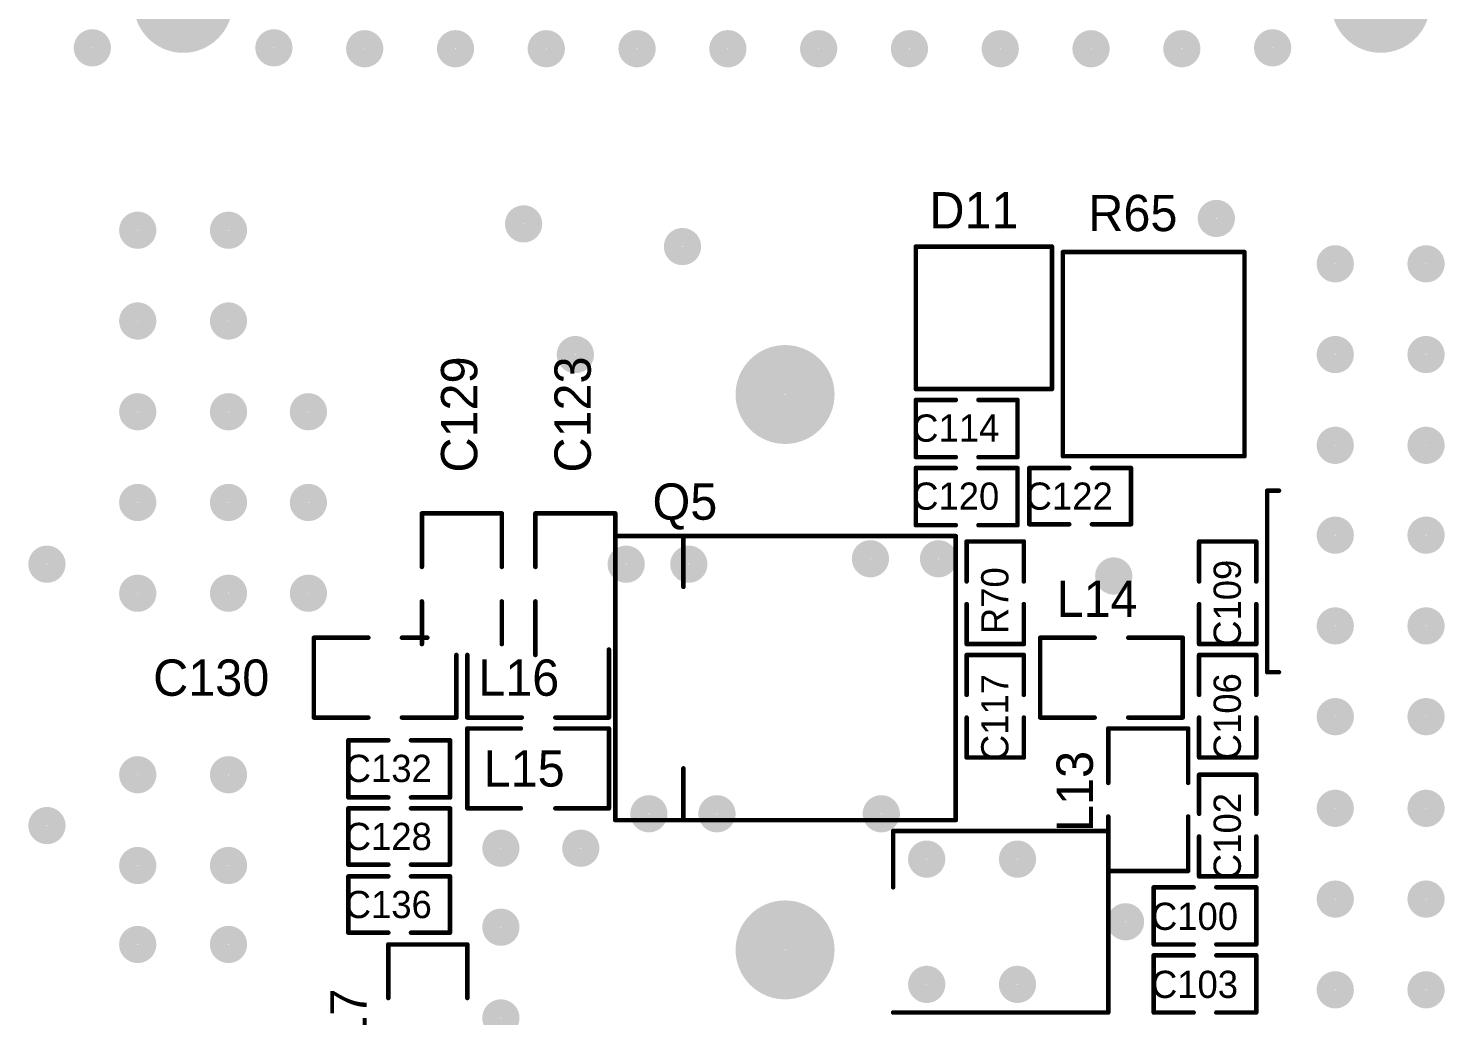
# Model space of a CAD drawing. Extents: x 3.3 to 12.8, y -4.6 to 5.5.
# Drawn here: x 9.716 to 11.277, y 1.996 to 3.085 of the extents above; entities that cross this region are included whole.
import ezdxf

# ---------------------------------------------------------------- set-up
doc = ezdxf.new("R2010")
doc.units = 0
doc.header["$MEASUREMENT"] = 0
for name, color, linetype in [('1', 5, 'CONTINUOUS'), ('12', 1, 'CONTINUOUS'), ('5', 7, 'CONTINUOUS')]:
    doc.layers.add(name, color=color, linetype=linetype)

msp = doc.modelspace()

# ---------------------------------------------------------------- linework, layer by layer
at = {"layer": '1', "const_width": 0.003}
for points in [[(10.695, 2.844), (10.695, 2.687, -1), (10.693, 2.687), (10.693, 2.844, -1), (10.695, 2.844)], [(10.694, 2.845), (10.844, 2.845, -1), (10.844, 2.843), (10.694, 2.843, -1), (10.694, 2.845)], [(10.845, 2.844), (10.845, 2.687, -1), (10.843, 2.687), (10.843, 2.844, -1), (10.845, 2.844)], [(10.855, 2.613), (10.855, 2.838, -1), (10.857, 2.838), (10.857, 2.613, -1), (10.855, 2.613)], [(10.856, 2.839), (11.056, 2.839, -1), (11.056, 2.837), (10.856, 2.837, -1), (10.856, 2.839)], [(11.055, 2.613), (11.055, 2.838, -1), (11.057, 2.838), (11.057, 2.613, -1), (11.055, 2.613)], [(10.694, 2.688), (10.844, 2.688, -1), (10.844, 2.686), (10.694, 2.686, -1), (10.694, 2.688)], [(10.695, 2.675), (10.695, 2.612, -1), (10.693, 2.612), (10.693, 2.675, -1), (10.695, 2.675)], [(10.694, 2.676), (10.738, 2.676, -1), (10.738, 2.674), (10.694, 2.674, -1), (10.694, 2.676)], [(10.806, 2.674), (10.763, 2.674, -1), (10.763, 2.676), (10.806, 2.676, -1), (10.806, 2.674)], [(10.807, 2.675), (10.807, 2.612, -1), (10.805, 2.612), (10.805, 2.675, -1), (10.807, 2.675)], [(10.694, 2.613), (10.738, 2.613, -1), (10.738, 2.611), (10.694, 2.611, -1), (10.694, 2.613)], [(10.806, 2.611), (10.763, 2.611, -1), (10.763, 2.613), (10.806, 2.613, -1), (10.806, 2.611)], [(10.856, 2.614), (11.056, 2.614, -1), (11.056, 2.612), (10.856, 2.612, -1), (10.856, 2.614)], [(10.695, 2.6), (10.695, 2.537, -1), (10.693, 2.537), (10.693, 2.6, -1), (10.695, 2.6)], [(10.694, 2.601), (10.738, 2.601, -1), (10.738, 2.599), (10.694, 2.599, -1), (10.694, 2.601)], [(10.806, 2.599), (10.763, 2.599, -1), (10.763, 2.601), (10.806, 2.601, -1), (10.806, 2.599)], [(10.807, 2.6), (10.807, 2.537, -1), (10.805, 2.537), (10.805, 2.6, -1), (10.807, 2.6)], [(10.818, 2.538), (10.818, 2.6, -1), (10.82, 2.6), (10.82, 2.538, -1), (10.818, 2.538)], [(10.819, 2.601), (10.863, 2.601, -1), (10.863, 2.599), (10.819, 2.599, -1), (10.819, 2.601)], [(10.931, 2.599), (10.888, 2.599, -1), (10.888, 2.601), (10.931, 2.601, -1), (10.931, 2.599)], [(10.93, 2.538), (10.93, 2.6, -1), (10.932, 2.6), (10.932, 2.538, -1), (10.93, 2.538)], [(11.08, 2.375), (11.08, 2.575, -1), (11.082, 2.575), (11.082, 2.375, -1), (11.08, 2.375)], [(11.094, 2.574), (11.081, 2.574, -1), (11.081, 2.576), (11.094, 2.576, -1), (11.094, 2.574)], [(10.238, 2.549), (10.15, 2.549, -1), (10.15, 2.551), (10.238, 2.551, -1), (10.238, 2.549)], [(10.151, 2.55), (10.151, 2.491, -1), (10.149, 2.491), (10.149, 2.55, -1), (10.151, 2.55)], [(10.239, 2.55), (10.239, 2.491, -1), (10.237, 2.491), (10.237, 2.55, -1), (10.239, 2.55)], [(10.363, 2.549), (10.275, 2.549, -1), (10.275, 2.551), (10.363, 2.551, -1), (10.363, 2.549)], [(10.276, 2.55), (10.276, 2.491, -1), (10.274, 2.491), (10.274, 2.55, -1), (10.276, 2.55)], [(10.364, 2.55), (10.364, 2.491, -1), (10.362, 2.491), (10.362, 2.55, -1), (10.364, 2.55)], [(10.364, 2.525), (10.364, 2.212, -1), (10.362, 2.212), (10.362, 2.525, -1), (10.364, 2.525)], [(10.738, 2.524), (10.363, 2.524, -1), (10.363, 2.526), (10.738, 2.526, -1), (10.738, 2.524)], [(10.439, 2.525), (10.439, 2.469, -1), (10.437, 2.469), (10.437, 2.525, -1), (10.439, 2.525)], [(10.694, 2.538), (10.738, 2.538, -1), (10.738, 2.536), (10.694, 2.536, -1), (10.694, 2.538)], [(10.739, 2.525), (10.739, 2.212, -1), (10.737, 2.212), (10.737, 2.525, -1), (10.739, 2.525)], [(10.806, 2.536), (10.763, 2.536, -1), (10.763, 2.538), (10.806, 2.538, -1), (10.806, 2.536)], [(10.819, 2.539), (10.863, 2.539, -1), (10.863, 2.537), (10.819, 2.537, -1), (10.819, 2.539)], [(10.931, 2.537), (10.888, 2.537, -1), (10.888, 2.539), (10.931, 2.539, -1), (10.931, 2.537)], [(10.75, 2.52), (10.813, 2.52, -1), (10.813, 2.518), (10.75, 2.518, -1), (10.75, 2.52)], [(10.751, 2.519), (10.751, 2.475, -1), (10.749, 2.475), (10.749, 2.519, -1), (10.751, 2.519)], [(10.814, 2.519), (10.814, 2.475, -1), (10.812, 2.475), (10.812, 2.519, -1), (10.814, 2.519)], [(11.069, 2.518), (11.006, 2.518, -1), (11.006, 2.52), (11.069, 2.52, -1), (11.069, 2.518)], [(11.007, 2.519), (11.007, 2.475, -1), (11.005, 2.475), (11.005, 2.519, -1), (11.007, 2.519)], [(11.07, 2.519), (11.07, 2.475, -1), (11.068, 2.475), (11.068, 2.519, -1), (11.07, 2.519)], [(10.151, 2.453), (10.151, 2.406, -1), (10.149, 2.406), (10.149, 2.453, -1), (10.151, 2.453)], [(10.239, 2.453), (10.239, 2.406, -1), (10.237, 2.406), (10.237, 2.453, -1), (10.239, 2.453)], [(10.274, 2.394), (10.274, 2.453, -1), (10.276, 2.453), (10.276, 2.394, -1), (10.274, 2.394)], [(10.362, 2.394), (10.362, 2.453, -1), (10.364, 2.453), (10.364, 2.394, -1), (10.362, 2.394)], [(10.749, 2.406), (10.749, 2.45, -1), (10.751, 2.45), (10.751, 2.406, -1), (10.749, 2.406)], [(10.812, 2.406), (10.812, 2.45, -1), (10.814, 2.45), (10.814, 2.406, -1), (10.812, 2.406)], [(11.005, 2.406), (11.005, 2.45, -1), (11.007, 2.45), (11.007, 2.406, -1), (11.005, 2.406)], [(11.068, 2.406), (11.068, 2.45, -1), (11.07, 2.45), (11.07, 2.406, -1), (11.068, 2.406)], [(10.032, 2.413), (10.032, 2.325, -1), (10.03, 2.325), (10.03, 2.413, -1), (10.032, 2.413)], [(10.031, 2.414), (10.091, 2.414, -1), (10.091, 2.412), (10.031, 2.412, -1), (10.031, 2.414)], [(10.156, 2.412), (10.128, 2.412, -1), (10.128, 2.414), (10.156, 2.414, -1), (10.156, 2.412)], [(10.15, 2.407), (10.15, 2.407, -1), (10.15, 2.405), (10.15, 2.405, -1), (10.15, 2.407)], [(10.238, 2.407), (10.238, 2.407, -1), (10.238, 2.405), (10.238, 2.405, -1), (10.238, 2.407)], [(10.355, 2.325), (10.355, 2.4, -1), (10.357, 2.4), (10.357, 2.325, -1), (10.355, 2.325)], [(10.75, 2.407), (10.813, 2.407, -1), (10.813, 2.405), (10.75, 2.405, -1), (10.75, 2.407)], [(10.832, 2.413), (10.832, 2.325, -1), (10.83, 2.325), (10.83, 2.413, -1), (10.832, 2.413)], [(10.831, 2.414), (10.891, 2.414, -1), (10.891, 2.412), (10.831, 2.412, -1), (10.831, 2.414)], [(10.988, 2.412), (10.928, 2.412, -1), (10.928, 2.414), (10.988, 2.414, -1), (10.988, 2.412)], [(10.989, 2.413), (10.989, 2.325, -1), (10.987, 2.325), (10.987, 2.413, -1), (10.989, 2.413)], [(11.069, 2.405), (11.006, 2.405, -1), (11.006, 2.407), (11.069, 2.407, -1), (11.069, 2.405)], [(10.187, 2.325), (10.187, 2.394, -1), (10.189, 2.394), (10.189, 2.325, -1), (10.187, 2.325)], [(10.201, 2.394), (10.201, 2.325, -1), (10.199, 2.325), (10.199, 2.394, -1), (10.201, 2.394)], [(10.749, 2.35), (10.749, 2.394, -1), (10.751, 2.394), (10.751, 2.35, -1), (10.749, 2.35)], [(10.75, 2.395), (10.813, 2.395, -1), (10.813, 2.393), (10.75, 2.393, -1), (10.75, 2.395)], [(10.812, 2.35), (10.812, 2.394, -1), (10.814, 2.394), (10.814, 2.35, -1), (10.812, 2.35)], [(11.069, 2.393), (11.006, 2.393, -1), (11.006, 2.395), (11.069, 2.395, -1), (11.069, 2.393)], [(11.007, 2.394), (11.007, 2.35, -1), (11.005, 2.35), (11.005, 2.394, -1), (11.007, 2.394)], [(11.07, 2.394), (11.07, 2.35, -1), (11.068, 2.35), (11.068, 2.394, -1), (11.07, 2.394)], [(11.094, 2.374), (11.081, 2.374, -1), (11.081, 2.376), (11.094, 2.376, -1), (11.094, 2.374)], [(10.031, 2.326), (10.091, 2.326, -1), (10.091, 2.324), (10.031, 2.324, -1), (10.031, 2.326)], [(10.188, 2.324), (10.128, 2.324, -1), (10.128, 2.326), (10.188, 2.326, -1), (10.188, 2.324)], [(10.2, 2.326), (10.26, 2.326, -1), (10.26, 2.324), (10.2, 2.324, -1), (10.2, 2.326)], [(10.297, 2.326), (10.356, 2.326, -1), (10.356, 2.324), (10.297, 2.324, -1), (10.297, 2.326)], [(10.749, 2.281), (10.749, 2.325, -1), (10.751, 2.325), (10.751, 2.281, -1), (10.749, 2.281)], [(10.812, 2.281), (10.812, 2.325, -1), (10.814, 2.325), (10.814, 2.281, -1), (10.812, 2.281)], [(10.831, 2.326), (10.891, 2.326, -1), (10.891, 2.324), (10.831, 2.324, -1), (10.831, 2.326)], [(10.988, 2.324), (10.928, 2.324, -1), (10.928, 2.326), (10.988, 2.326, -1), (10.988, 2.324)], [(11.005, 2.281), (11.005, 2.325, -1), (11.007, 2.325), (11.007, 2.281, -1), (11.005, 2.281)], [(11.068, 2.281), (11.068, 2.325, -1), (11.07, 2.325), (11.07, 2.281, -1), (11.068, 2.281)], [(10.201, 2.313), (10.201, 2.225, -1), (10.199, 2.225), (10.199, 2.313, -1), (10.201, 2.313)], [(10.2, 2.314), (10.259, 2.314, -1), (10.259, 2.312), (10.2, 2.312, -1), (10.2, 2.314)], [(10.356, 2.312), (10.297, 2.312, -1), (10.297, 2.314), (10.356, 2.314, -1), (10.356, 2.312)], [(10.357, 2.313), (10.357, 2.225, -1), (10.355, 2.225), (10.355, 2.313, -1), (10.357, 2.313)], [(10.994, 2.312), (10.906, 2.312, -1), (10.906, 2.314), (10.994, 2.314, -1), (10.994, 2.312)], [(10.907, 2.313), (10.907, 2.253, -1), (10.905, 2.253), (10.905, 2.313, -1), (10.907, 2.313)], [(10.995, 2.313), (10.995, 2.253, -1), (10.993, 2.253), (10.993, 2.313, -1), (10.995, 2.313)], [(10.07, 2.3), (10.07, 2.237, -1), (10.068, 2.237), (10.068, 2.3, -1), (10.07, 2.3)], [(10.069, 2.301), (10.113, 2.301, -1), (10.113, 2.299), (10.069, 2.299, -1), (10.069, 2.301)], [(10.181, 2.299), (10.138, 2.299, -1), (10.138, 2.301), (10.181, 2.301, -1), (10.181, 2.299)], [(10.182, 2.3), (10.182, 2.237, -1), (10.18, 2.237), (10.18, 2.3, -1), (10.182, 2.3)], [(10.813, 2.28), (10.75, 2.28, -1), (10.75, 2.282), (10.813, 2.282, -1), (10.813, 2.28)], [(11.069, 2.28), (11.006, 2.28, -1), (11.006, 2.282), (11.069, 2.282, -1), (11.069, 2.28)], [(10.439, 2.269), (10.439, 2.212, -1), (10.437, 2.212), (10.437, 2.269, -1), (10.439, 2.269)], [(11.006, 2.263), (11.069, 2.263, -1), (11.069, 2.261), (11.006, 2.261, -1), (11.006, 2.263)], [(11.007, 2.262), (11.007, 2.219, -1), (11.005, 2.219), (11.005, 2.262, -1), (11.007, 2.262)], [(11.07, 2.262), (11.07, 2.219, -1), (11.068, 2.219), (11.068, 2.262, -1), (11.07, 2.262)], [(10.069, 2.238), (10.113, 2.238, -1), (10.113, 2.236), (10.069, 2.236, -1), (10.069, 2.238)], [(10.181, 2.236), (10.138, 2.236, -1), (10.138, 2.238), (10.181, 2.238, -1), (10.181, 2.236)], [(10.07, 2.225), (10.07, 2.163, -1), (10.068, 2.163), (10.068, 2.225, -1), (10.07, 2.225)], [(10.069, 2.226), (10.113, 2.226, -1), (10.113, 2.224), (10.069, 2.224, -1), (10.069, 2.226)], [(10.181, 2.224), (10.138, 2.224, -1), (10.138, 2.226), (10.181, 2.226, -1), (10.181, 2.224)], [(10.182, 2.225), (10.182, 2.163, -1), (10.18, 2.163), (10.18, 2.225, -1), (10.182, 2.225)], [(10.2, 2.226), (10.259, 2.226, -1), (10.259, 2.224), (10.2, 2.224, -1), (10.2, 2.226)], [(10.356, 2.224), (10.297, 2.224, -1), (10.297, 2.226), (10.356, 2.226, -1), (10.356, 2.224)], [(10.905, 2.156), (10.905, 2.216, -1), (10.907, 2.216), (10.907, 2.156, -1), (10.905, 2.156)], [(10.993, 2.156), (10.993, 2.216, -1), (10.995, 2.216), (10.995, 2.156, -1), (10.993, 2.156)], [(10.738, 2.211), (10.363, 2.211, -1), (10.363, 2.213), (10.738, 2.213, -1), (10.738, 2.211)], [(10.906, 2.199), (10.669, 2.199, -1), (10.669, 2.201), (10.906, 2.201, -1), (10.906, 2.199)], [(10.67, 2.2), (10.67, 2.144, -1), (10.668, 2.144), (10.668, 2.2, -1), (10.67, 2.2)], [(10.907, 2.2), (10.907, 2, -1), (10.905, 2), (10.905, 2.2, -1), (10.907, 2.2)], [(11.005, 2.15), (11.005, 2.194, -1), (11.007, 2.194), (11.007, 2.15, -1), (11.005, 2.15)], [(11.068, 2.15), (11.068, 2.194, -1), (11.07, 2.194), (11.07, 2.15, -1), (11.068, 2.15)], [(10.069, 2.164), (10.113, 2.164, -1), (10.113, 2.162), (10.069, 2.162, -1), (10.069, 2.164)], [(10.181, 2.162), (10.138, 2.162, -1), (10.138, 2.164), (10.181, 2.164, -1), (10.181, 2.162)], [(10.994, 2.155), (10.906, 2.155, -1), (10.906, 2.157), (10.994, 2.157, -1), (10.994, 2.155)], [(10.07, 2.15), (10.07, 2.088, -1), (10.068, 2.088), (10.068, 2.15, -1), (10.07, 2.15)], [(10.069, 2.151), (10.113, 2.151, -1), (10.113, 2.149), (10.069, 2.149, -1), (10.069, 2.151)], [(10.181, 2.149), (10.138, 2.149, -1), (10.138, 2.151), (10.181, 2.151, -1), (10.181, 2.149)], [(10.182, 2.15), (10.182, 2.088, -1), (10.18, 2.088), (10.18, 2.15, -1), (10.182, 2.15)], [(10.67, 2.144), (10.67, 2.138, -1), (10.668, 2.138), (10.668, 2.144, -1), (10.67, 2.144)], [(10.955, 2.075), (10.955, 2.138, -1), (10.957, 2.138), (10.957, 2.075, -1), (10.955, 2.075)], [(10.956, 2.139), (11, 2.139, -1), (11, 2.137), (10.956, 2.137, -1), (10.956, 2.139)], [(11.006, 2.151), (11.069, 2.151, -1), (11.069, 2.149), (11.006, 2.149, -1), (11.006, 2.151)], [(11.069, 2.137), (11.025, 2.137, -1), (11.025, 2.139), (11.069, 2.139, -1), (11.069, 2.137)], [(11.068, 2.075), (11.068, 2.138, -1), (11.07, 2.138), (11.07, 2.075, -1), (11.068, 2.075)], [(10.069, 2.089), (10.113, 2.089, -1), (10.113, 2.087), (10.069, 2.087, -1), (10.069, 2.089)], [(10.181, 2.087), (10.138, 2.087, -1), (10.138, 2.089), (10.181, 2.089, -1), (10.181, 2.087)], [(10.2, 2.074), (10.113, 2.074, -1), (10.113, 2.076), (10.2, 2.076, -1), (10.2, 2.074)], [(10.114, 2.075), (10.114, 2.016, -1), (10.112, 2.016), (10.112, 2.075, -1), (10.114, 2.075)], [(10.201, 2.075), (10.201, 2.016, -1), (10.199, 2.016), (10.199, 2.075, -1), (10.201, 2.075)], [(10.956, 2.076), (11, 2.076, -1), (11, 2.074), (10.956, 2.074, -1), (10.956, 2.076)], [(11.069, 2.074), (11.025, 2.074, -1), (11.025, 2.076), (11.069, 2.076, -1), (11.069, 2.074)], [(10.955, 2), (10.955, 2.063, -1), (10.957, 2.063), (10.957, 2, -1), (10.955, 2)], [(10.956, 2.064), (11, 2.064, -1), (11, 2.062), (10.956, 2.062, -1), (10.956, 2.064)], [(11.069, 2.062), (11.025, 2.062, -1), (11.025, 2.064), (11.069, 2.064, -1), (11.069, 2.062)], [(11.068, 2), (11.068, 2.063, -1), (11.07, 2.063), (11.07, 2, -1), (11.068, 2)], [(10.906, 1.999), (10.669, 1.999, -1), (10.669, 2.001), (10.906, 2.001, -1), (10.906, 1.999)], [(10.956, 2.001), (11, 2.001, -1), (11, 1.999), (10.956, 1.999, -1), (10.956, 2.001)], [(11.069, 1.999), (11.025, 1.999, -1), (11.025, 2.001), (11.069, 2.001, -1), (11.069, 1.999)]]:
    msp.add_lwpolyline(points, format="xyb", dxfattribs=at)
at = {"layer": '5'}
for points, const_width in [([(9.887, 3.139), (9.887, 3.139, -1), (9.887, 3.085), (9.887, 3.085, -1), (9.887, 3.139)], 0.055), ([(11.206, 3.139), (11.206, 3.139, -1), (11.206, 3.085), (11.206, 3.085, -1), (11.206, 3.139)], 0.055), ([(9.787, 3.073), (9.787, 3.073, -1), (9.787, 3.053), (9.787, 3.053, -1), (9.787, 3.073)], 0.021), ([(9.987, 3.073), (9.987, 3.073, -1), (9.987, 3.053), (9.987, 3.053, -1), (9.987, 3.073)], 0.021), ([(10.087, 3.072), (10.087, 3.072, -1), (10.087, 3.052), (10.087, 3.052, -1), (10.087, 3.072)], 0.021), ([(10.187, 3.072), (10.187, 3.072, -1), (10.187, 3.052), (10.187, 3.052, -1), (10.187, 3.072)], 0.021), ([(10.287, 3.072), (10.287, 3.072, -1), (10.287, 3.052), (10.287, 3.052, -1), (10.287, 3.072)], 0.021), ([(10.387, 3.072), (10.387, 3.072, -1), (10.387, 3.052), (10.387, 3.052, -1), (10.387, 3.072)], 0.021), ([(10.487, 3.072), (10.487, 3.072, -1), (10.487, 3.052), (10.487, 3.052, -1), (10.487, 3.072)], 0.021), ([(10.587, 3.072), (10.587, 3.072, -1), (10.587, 3.052), (10.587, 3.052, -1), (10.587, 3.072)], 0.021), ([(10.687, 3.072), (10.687, 3.072, -1), (10.687, 3.052), (10.687, 3.052, -1), (10.687, 3.072)], 0.021), ([(10.787, 3.072), (10.787, 3.072, -1), (10.787, 3.052), (10.787, 3.052, -1), (10.787, 3.072)], 0.021), ([(10.887, 3.072), (10.887, 3.072, -1), (10.887, 3.052), (10.887, 3.052, -1), (10.887, 3.072)], 0.021), ([(10.987, 3.072), (10.987, 3.072, -1), (10.987, 3.052), (10.987, 3.052, -1), (10.987, 3.072)], 0.021), ([(11.087, 3.073), (11.087, 3.073, -1), (11.087, 3.053), (11.087, 3.053, -1), (11.087, 3.073)], 0.021), ([(10.262, 2.879), (10.262, 2.879, -1), (10.262, 2.859), (10.262, 2.859, -1), (10.262, 2.879)], 0.021), ([(11.025, 2.885), (11.025, 2.885, -1), (11.025, 2.865), (11.025, 2.865, -1), (11.025, 2.885)], 0.021), ([(9.837, 2.872), (9.837, 2.872, -1), (9.837, 2.852), (9.837, 2.852, -1), (9.837, 2.872)], 0.021), ([(9.937, 2.872), (9.937, 2.872, -1), (9.937, 2.852), (9.937, 2.852, -1), (9.937, 2.872)], 0.021), ([(10.437, 2.854), (10.437, 2.854, -1), (10.437, 2.834), (10.437, 2.834, -1), (10.437, 2.854)], 0.021), ([(11.156, 2.835), (11.156, 2.835, -1), (11.156, 2.815), (11.156, 2.815, -1), (11.156, 2.835)], 0.021), ([(11.256, 2.835), (11.256, 2.835, -1), (11.256, 2.815), (11.256, 2.815, -1), (11.256, 2.835)], 0.021), ([(9.837, 2.772), (9.837, 2.772, -1), (9.837, 2.752), (9.837, 2.752, -1), (9.837, 2.772)], 0.021), ([(9.937, 2.772), (9.937, 2.772, -1), (9.937, 2.752), (9.937, 2.752, -1), (9.937, 2.772)], 0.021), ([(10.319, 2.735), (10.319, 2.735, -1), (10.319, 2.715), (10.319, 2.715, -1), (10.319, 2.735)], 0.021), ([(10.55, 2.708), (10.55, 2.708, -1), (10.55, 2.654), (10.55, 2.654, -1), (10.55, 2.708)], 0.055), ([(11.156, 2.735), (11.156, 2.735, -1), (11.156, 2.715), (11.156, 2.715, -1), (11.156, 2.735)], 0.021), ([(11.256, 2.735), (11.256, 2.735, -1), (11.256, 2.715), (11.256, 2.715, -1), (11.256, 2.735)], 0.021), ([(9.837, 2.672), (9.837, 2.672, -1), (9.837, 2.652), (9.837, 2.652, -1), (9.837, 2.672)], 0.021), ([(9.937, 2.672), (9.937, 2.672, -1), (9.937, 2.652), (9.937, 2.652, -1), (9.937, 2.672)], 0.021), ([(10.025, 2.672), (10.025, 2.672, -1), (10.025, 2.652), (10.025, 2.652, -1), (10.025, 2.672)], 0.021), ([(11.156, 2.635), (11.156, 2.635, -1), (11.156, 2.615), (11.156, 2.615, -1), (11.156, 2.635)], 0.021), ([(11.256, 2.635), (11.256, 2.635, -1), (11.256, 2.615), (11.256, 2.615, -1), (11.256, 2.635)], 0.021), ([(9.837, 2.572), (9.837, 2.572, -1), (9.837, 2.552), (9.837, 2.552, -1), (9.837, 2.572)], 0.021), ([(9.937, 2.572), (9.937, 2.572, -1), (9.937, 2.552), (9.937, 2.552, -1), (9.937, 2.572)], 0.021), ([(10.025, 2.572), (10.025, 2.572, -1), (10.025, 2.552), (10.025, 2.552, -1), (10.025, 2.572)], 0.021), ([(11.156, 2.536), (11.156, 2.536, -1), (11.156, 2.516), (11.156, 2.516, -1), (11.156, 2.536)], 0.021), ([(11.256, 2.536), (11.256, 2.536, -1), (11.256, 2.516), (11.256, 2.516, -1), (11.256, 2.536)], 0.021), ([(9.737, 2.504), (9.737, 2.504, -1), (9.737, 2.484), (9.737, 2.484, -1), (9.737, 2.504)], 0.021), ([(10.375, 2.504), (10.375, 2.504, -1), (10.375, 2.484), (10.375, 2.484, -1), (10.375, 2.504)], 0.021), ([(10.444, 2.504), (10.444, 2.504, -1), (10.444, 2.484), (10.444, 2.484, -1), (10.444, 2.504)], 0.021), ([(10.644, 2.51), (10.644, 2.51, -1), (10.644, 2.49), (10.644, 2.49, -1), (10.644, 2.51)], 0.021), ([(10.719, 2.51), (10.719, 2.51, -1), (10.719, 2.49), (10.719, 2.49, -1), (10.719, 2.51)], 0.021), ([(10.912, 2.491), (10.912, 2.491, -1), (10.912, 2.471), (10.912, 2.471, -1), (10.912, 2.491)], 0.021), ([(9.837, 2.472), (9.837, 2.472, -1), (9.837, 2.452), (9.837, 2.452, -1), (9.837, 2.472)], 0.021), ([(9.937, 2.472), (9.937, 2.472, -1), (9.937, 2.452), (9.937, 2.452, -1), (9.937, 2.472)], 0.021), ([(10.025, 2.472), (10.025, 2.472, -1), (10.025, 2.452), (10.025, 2.452, -1), (10.025, 2.472)], 0.021), ([(11.156, 2.436), (11.156, 2.436, -1), (11.156, 2.416), (11.156, 2.416, -1), (11.156, 2.436)], 0.021), ([(11.256, 2.436), (11.256, 2.436, -1), (11.256, 2.416), (11.256, 2.416, -1), (11.256, 2.436)], 0.021), ([(11.156, 2.336), (11.156, 2.336, -1), (11.156, 2.316), (11.156, 2.316, -1), (11.156, 2.336)], 0.021), ([(11.256, 2.336), (11.256, 2.336, -1), (11.256, 2.316), (11.256, 2.316, -1), (11.256, 2.336)], 0.021), ([(9.837, 2.272), (9.837, 2.272, -1), (9.837, 2.252), (9.837, 2.252, -1), (9.837, 2.272)], 0.021), ([(9.937, 2.272), (9.937, 2.272, -1), (9.937, 2.252), (9.937, 2.252, -1), (9.937, 2.272)], 0.021), ([(10.4, 2.229), (10.4, 2.229, -1), (10.4, 2.209), (10.4, 2.209, -1), (10.4, 2.229)], 0.021), ([(10.475, 2.229), (10.475, 2.229, -1), (10.475, 2.209), (10.475, 2.209, -1), (10.475, 2.229)], 0.021), ([(10.656, 2.229), (10.656, 2.229, -1), (10.656, 2.209), (10.656, 2.209, -1), (10.656, 2.229)], 0.021), ([(11.156, 2.235), (11.156, 2.235, -1), (11.156, 2.215), (11.156, 2.215, -1), (11.156, 2.235)], 0.021), ([(11.256, 2.235), (11.256, 2.235, -1), (11.256, 2.215), (11.256, 2.215, -1), (11.256, 2.235)], 0.021), ([(9.737, 2.216), (9.737, 2.216, -1), (9.737, 2.196), (9.737, 2.196, -1), (9.737, 2.216)], 0.021), ([(10.237, 2.191), (10.237, 2.191, -1), (10.237, 2.171), (10.237, 2.171, -1), (10.237, 2.191)], 0.021), ([(10.325, 2.191), (10.325, 2.191, -1), (10.325, 2.171), (10.325, 2.171, -1), (10.325, 2.191)], 0.021), ([(10.706, 2.179), (10.706, 2.179, -1), (10.706, 2.159), (10.706, 2.159, -1), (10.706, 2.179)], 0.021), ([(10.806, 2.179), (10.806, 2.179, -1), (10.806, 2.159), (10.806, 2.159, -1), (10.806, 2.179)], 0.021), ([(9.837, 2.172), (9.837, 2.172, -1), (9.837, 2.152), (9.837, 2.152, -1), (9.837, 2.172)], 0.021), ([(9.937, 2.172), (9.937, 2.172, -1), (9.937, 2.152), (9.937, 2.152, -1), (9.937, 2.172)], 0.021), ([(11.156, 2.135), (11.156, 2.135, -1), (11.156, 2.115), (11.156, 2.115, -1), (11.156, 2.135)], 0.021), ([(11.256, 2.135), (11.256, 2.135, -1), (11.256, 2.115), (11.256, 2.115, -1), (11.256, 2.135)], 0.021), ([(10.55, 2.096), (10.55, 2.096, -1), (10.55, 2.042), (10.55, 2.042, -1), (10.55, 2.096)], 0.055), ([(10.237, 2.104), (10.237, 2.104, -1), (10.237, 2.084), (10.237, 2.084, -1), (10.237, 2.104)], 0.021), ([(10.925, 2.11), (10.925, 2.11, -1), (10.925, 2.09), (10.925, 2.09, -1), (10.925, 2.11)], 0.021), ([(9.837, 2.085), (9.837, 2.085, -1), (9.837, 2.065), (9.837, 2.065, -1), (9.837, 2.085)], 0.021), ([(9.937, 2.085), (9.937, 2.085, -1), (9.937, 2.065), (9.937, 2.065, -1), (9.937, 2.085)], 0.021), ([(10.706, 2.041), (10.706, 2.041, -1), (10.706, 2.021), (10.706, 2.021, -1), (10.706, 2.041)], 0.021), ([(10.806, 2.041), (10.806, 2.041, -1), (10.806, 2.021), (10.806, 2.021, -1), (10.806, 2.041)], 0.021), ([(11.156, 2.035), (11.156, 2.035, -1), (11.156, 2.015), (11.156, 2.015, -1), (11.156, 2.035)], 0.021), ([(11.256, 2.035), (11.256, 2.035, -1), (11.256, 2.015), (11.256, 2.015, -1), (11.256, 2.035)], 0.021), ([(10.237, 2.004), (10.237, 2.004, -1), (10.237, 1.984), (10.237, 1.984, -1), (10.237, 2.004)], 0.021)]:
    msp.add_lwpolyline(points, format="xyb", dxfattribs=dict(at, const_width=const_width))

# ---------------------------------------------------------------- texts
at = {"layer": '1'}
for s, p in [('D11', (10.709, 2.864)), ('R65', (10.884, 2.861)), ('Q5', (10.404, 2.543)), ('L14', (10.849, 2.436)), ('C130', (9.854, 2.349))]:
    msp.add_text(s, height=0.04, dxfattribs=at).set_placement(p)
for s, p in [('C129', (10.211, 2.595)), ('C123', (10.336, 2.595)), ('L13', (10.889, 2.199)), ('L17', (10.089, 1.937))]:
    msp.add_text(s, height=0.04, rotation=90, dxfattribs=at).set_placement(p)
at = {"layer": '12'}
for s, height, p in [('C114', 0.03, (10.69, 2.629)), ('C120', 0.03, (10.69, 2.554)), ('C122', 0.03, (10.815, 2.554)), ('L16', 0.04, (10.212, 2.349)), ('C132', 0.03, (10.065, 2.254)), ('L15', 0.04, (10.218, 2.249)), ('C128', 0.03, (10.065, 2.179)), ('C136', 0.03, (10.065, 2.104)), ('C100', 0.03, (10.953, 2.091)), ('C103', 0.03, (10.953, 2.016))]:
    msp.add_text(s, height=height, dxfattribs=at).set_placement(p)
for s, p in [('C109', (11.052, 2.403)), ('R70', (10.796, 2.417)), ('C106', (11.052, 2.278)), ('C117', (10.796, 2.277)), ('C102', (11.052, 2.146))]:
    msp.add_text(s, height=0.03, rotation=90, dxfattribs=at).set_placement(p)

doc.saveas('drawing.dxf')
